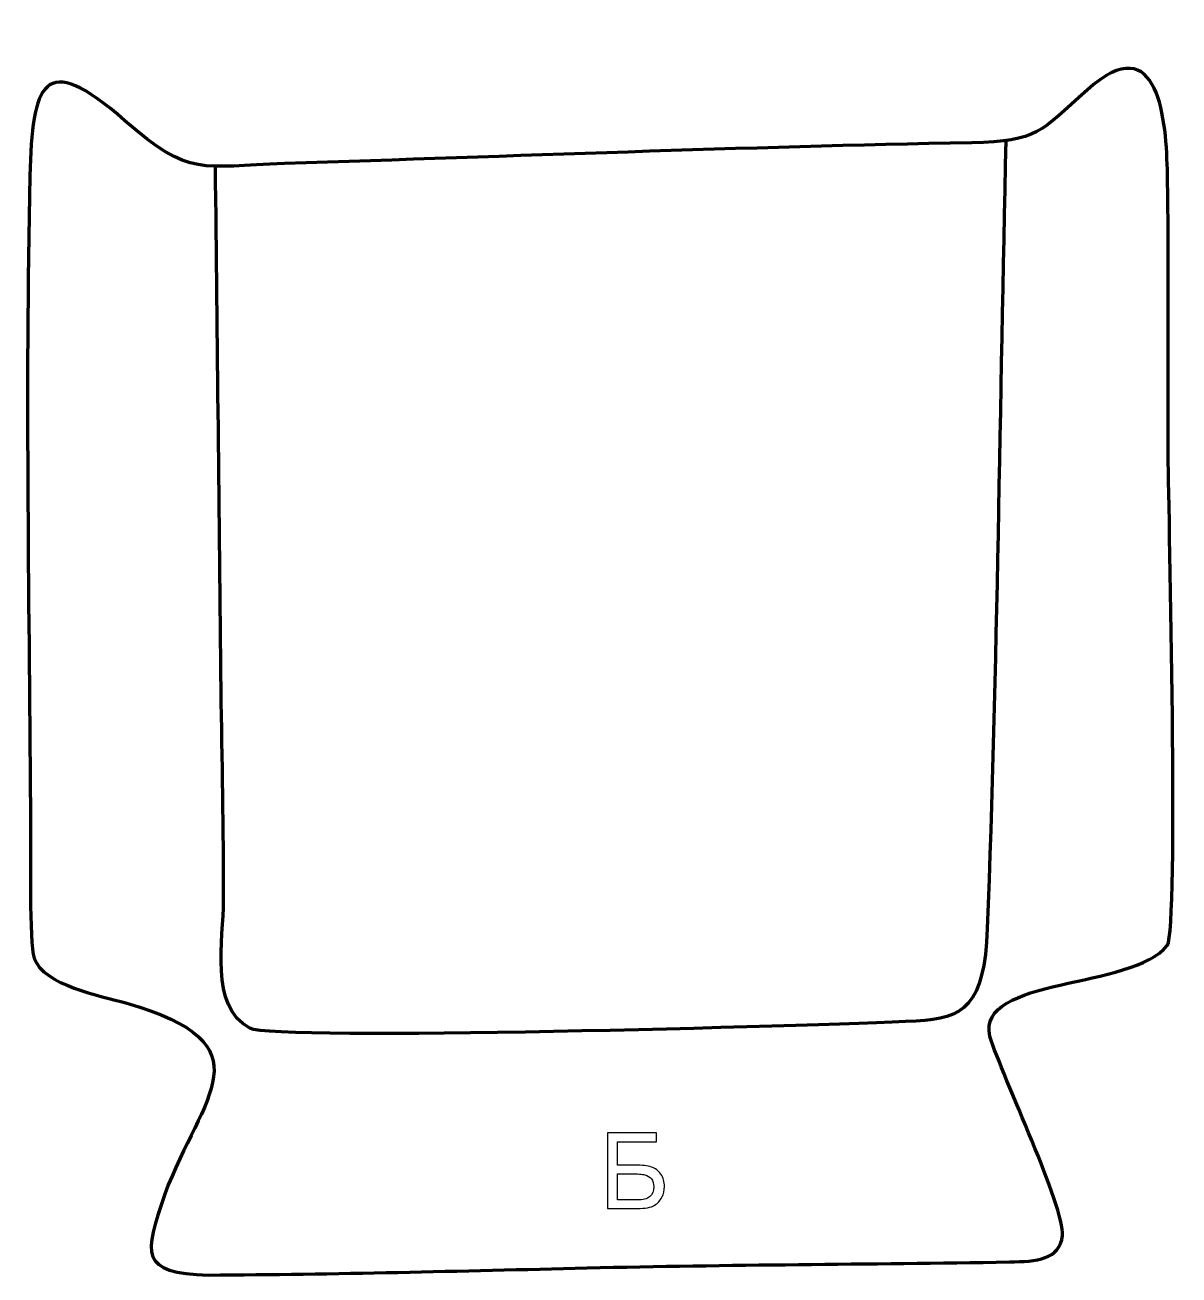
# Model space of a CAD drawing. Header units: millimetres. Extents: x 1160 to 1438, y 414 to 715.
import ezdxf

# ---------------------------------------------------------------- set-up
doc = ezdxf.new("R2010")
doc.units = ezdxf.units.MM
doc.header["$MEASUREMENT"] = 0
doc.layers.add('layer 2', color=7, linetype='Continuous')
doc.layers.add('layer 3', color=7, linetype='Continuous')

msp = doc.modelspace()

# ---------------------------------------------------------------- linework, layer by layer
at = {"layer": 'layer 2', "color": 140, "lineweight": 158}
msp.add_open_spline([(1396.2271, 686.894), (1394.797, 623.7079), (1394.1689, 560.4671), (1391.7793, 497.3092), (1391.7793, 497.3092), (1391.0768, 478.742), (1386.0804, 475.5624), (1374.7013, 475.0159), (1374.7013, 475.0159), (1349.7281, 473.817), (1220.2504, 470.0739), (1214.2927, 473.2885), (1214.2927, 473.2885), (1204.4836, 478.5813), (1207.9551, 494.5938), (1207.9873, 504.1627), (1207.9873, 504.1627), (1208.0442, 521.0439), (1207.5986, 537.9252), (1207.3991, 554.8051), (1207.3991, 554.8051), (1206.9733, 596.7703), (1206.4849, 638.7348), (1206.0352, 680.6997)], degree=3, knots=[0, 0, 0, 0, 0.14285714, 0.14285714, 0.14285714, 0.14285714, 0.28571429, 0.28571429, 0.28571429, 0.28571429, 0.42857143, 0.42857143, 0.42857143, 0.42857143, 0.57142857, 0.57142857, 0.57142857, 0.57142857, 0.71428571, 0.71428571, 0.71428571, 0.71428571, 1, 1, 1, 1], dxfattribs=at)
at = {"layer": 'layer 2', "color": 142}
for points, knots in [([(1300.3759, 448.092), (1300.3759, 448.092), (1312.1869, 448.092), (1312.1869, 448.092), (1312.1869, 448.092), (1312.1869, 448.092), (1312.1869, 445.9584), (1312.1869, 445.9584), (1312.1869, 445.9584), (1312.1869, 445.9584), (1302.7889, 445.9584), (1302.7889, 445.9584), (1302.7889, 445.9584), (1302.7889, 445.9584), (1302.7889, 440.345), (1302.7889, 440.345), (1302.7889, 440.345), (1302.7889, 440.345), (1307.1323, 440.345), (1307.1323, 440.345), (1307.1323, 440.345), (1308.7367, 440.345), (1310.011, 440.1926), (1310.9592, 439.8836), (1310.9592, 439.8836), (1311.9075, 439.5788), (1312.6653, 439.003), (1313.2368, 438.1521), (1313.2368, 438.1521), (1313.8083, 437.3055), (1314.0919, 436.3191), (1314.0919, 435.193), (1314.0919, 435.193), (1314.0919, 434.2744), (1313.8887, 433.415), (1313.4781, 432.6192), (1313.4781, 432.6192), (1313.0674, 431.8191), (1312.4578, 431.1671), (1311.645, 430.6634), (1311.645, 430.6634), (1310.8365, 430.1596), (1309.4522, 429.9056), (1307.5006, 429.9056), (1307.5006, 429.9056), (1307.5006, 429.9056), (1300.3759, 429.9056), (1300.3759, 429.9056), (1300.3759, 429.9056), (1300.3759, 429.9056), (1300.3759, 448.092), (1300.3759, 448.092)], [0, 0, 0, 0, 0.07142857, 0.07142857, 0.07142857, 0.07142857, 0.14285714, 0.14285714, 0.14285714, 0.14285714, 0.21428571, 0.21428571, 0.21428571, 0.21428571, 0.28571429, 0.28571429, 0.28571429, 0.28571429, 0.35714286, 0.35714286, 0.35714286, 0.35714286, 0.42857143, 0.42857143, 0.42857143, 0.42857143, 0.5, 0.5, 0.5, 0.5, 0.57142857, 0.57142857, 0.57142857, 0.57142857, 0.64285714, 0.64285714, 0.64285714, 0.64285714, 0.71428571, 0.71428571, 0.71428571, 0.71428571, 0.78571429, 0.78571429, 0.78571429, 0.78571429, 0.85714286, 0.85714286, 0.85714286, 0.85714286, 1, 1, 1, 1]), ([(1302.7889, 431.963), (1302.7889, 431.963), (1307.6022, 431.963), (1307.6022, 431.963), (1307.6022, 431.963), (1308.9018, 431.963), (1309.8755, 432.2255), (1310.5274, 432.7546), (1310.5274, 432.7546), (1311.1751, 433.2838), (1311.5011, 434.0754), (1311.5011, 435.1295), (1311.5011, 435.1295), (1311.5011, 435.8831), (1311.3148, 436.5096), (1310.9423, 437.0134), (1310.9423, 437.0134), (1310.5698, 437.5171), (1310.0533, 437.8516), (1309.3929, 438.0167), (1309.3929, 438.0167), (1308.7283, 438.1818), (1307.598, 438.2622), (1306.002, 438.2622), (1306.002, 438.2622), (1306.002, 438.2622), (1302.7889, 438.2622), (1302.7889, 438.2622), (1302.7889, 438.2622), (1302.7889, 438.2622), (1302.7889, 431.963), (1302.7889, 431.963)], [0, 0, 0, 0, 0.11111111, 0.11111111, 0.11111111, 0.11111111, 0.22222222, 0.22222222, 0.22222222, 0.22222222, 0.33333333, 0.33333333, 0.33333333, 0.33333333, 0.44444444, 0.44444444, 0.44444444, 0.44444444, 0.55555556, 0.55555556, 0.55555556, 0.55555556, 0.66666667, 0.66666667, 0.66666667, 0.66666667, 0.77777778, 0.77777778, 0.77777778, 0.77777778, 1, 1, 1, 1])]:
    msp.add_open_spline(points, degree=3, knots=knots, dxfattribs=at)
at = {"layer": 'layer 3', "color": 242, "lineweight": 158}
msp.add_open_spline([(1204.3933, 413.909), (1187.7023, 414.3968), (1188.8207, 418.6921), (1193.8203, 433.3666), (1193.8203, 433.3666), (1202.8226, 457.3894), (1219.3062, 469.251), (1184.4865, 479.3829), (1184.4865, 479.3829), (1178.4715, 481.1331), (1164.5832, 483.5911), (1162.3855, 490.1852), (1162.3855, 490.1852), (1161.1394, 493.9244), (1161.5833, 515.9551), (1161.5474, 521.5397), (1161.5474, 521.5397), (1161.2076, 573.6734), (1160.1941, 626.3023), (1161.3737, 678.3929), (1161.3737, 678.3929), (1161.9929, 700.3709), (1164.354, 709.1835), (1184.2461, 691.6688), (1184.2461, 691.6688), (1199.9165, 677.8711), (1202.6568, 680.7279), (1222.6713, 681.3567), (1222.6713, 681.3567), (1277.793, 683.114), (1332.9077, 685.3416), (1388.05, 686.3449), (1388.05, 686.3449), (1404.0711, 686.7912), (1404.4771, 688.9177), (1415.7772, 699.0367), (1415.7772, 699.0367), (1433.2661, 714.6976), (1434.898, 691.4431), (1435.14, 678.7009), (1435.14, 678.7009), (1435.5645, 656.3458), (1435.1736, 633.4443), (1435.3108, 611.0002), (1435.3108, 611.0002), (1435.4697, 596.6557), (1437.9186, 497.6731), (1435.1107, 493.2486), (1435.1107, 493.2486), (1426.7321, 482.5128), (1389.0101, 485.7425), (1392.4041, 471.3269), (1392.4041, 471.3269), (1395.4404, 461.5041), (1410.4638, 430.2873), (1409.8456, 423.396), (1409.8456, 423.396), (1409.3238, 417.5799), (1403.5899, 417.1674), (1397.1261, 417.058), (1397.1261, 417.058), (1363.2062, 416.4835), (1329.435, 416.4333), (1295.4479, 415.6164), (1295.4479, 415.6164), (1265.0913, 414.8866), (1234.7615, 414.0564), (1204.3933, 413.909)], degree=3, knots=[0, 0, 0, 0, 0.05555556, 0.05555556, 0.05555556, 0.05555556, 0.11111111, 0.11111111, 0.11111111, 0.11111111, 0.16666667, 0.16666667, 0.16666667, 0.16666667, 0.22222222, 0.22222222, 0.22222222, 0.22222222, 0.27777778, 0.27777778, 0.27777778, 0.27777778, 0.33333333, 0.33333333, 0.33333333, 0.33333333, 0.38888889, 0.38888889, 0.38888889, 0.38888889, 0.44444444, 0.44444444, 0.44444444, 0.44444444, 0.5, 0.5, 0.5, 0.5, 0.55555556, 0.55555556, 0.55555556, 0.55555556, 0.61111111, 0.61111111, 0.61111111, 0.61111111, 0.66666667, 0.66666667, 0.66666667, 0.66666667, 0.72222222, 0.72222222, 0.72222222, 0.72222222, 0.77777778, 0.77777778, 0.77777778, 0.77777778, 0.83333333, 0.83333333, 0.83333333, 0.83333333, 0.88888889, 0.88888889, 0.88888889, 0.88888889, 1, 1, 1, 1], dxfattribs=at)

doc.saveas('drawing.dxf')
